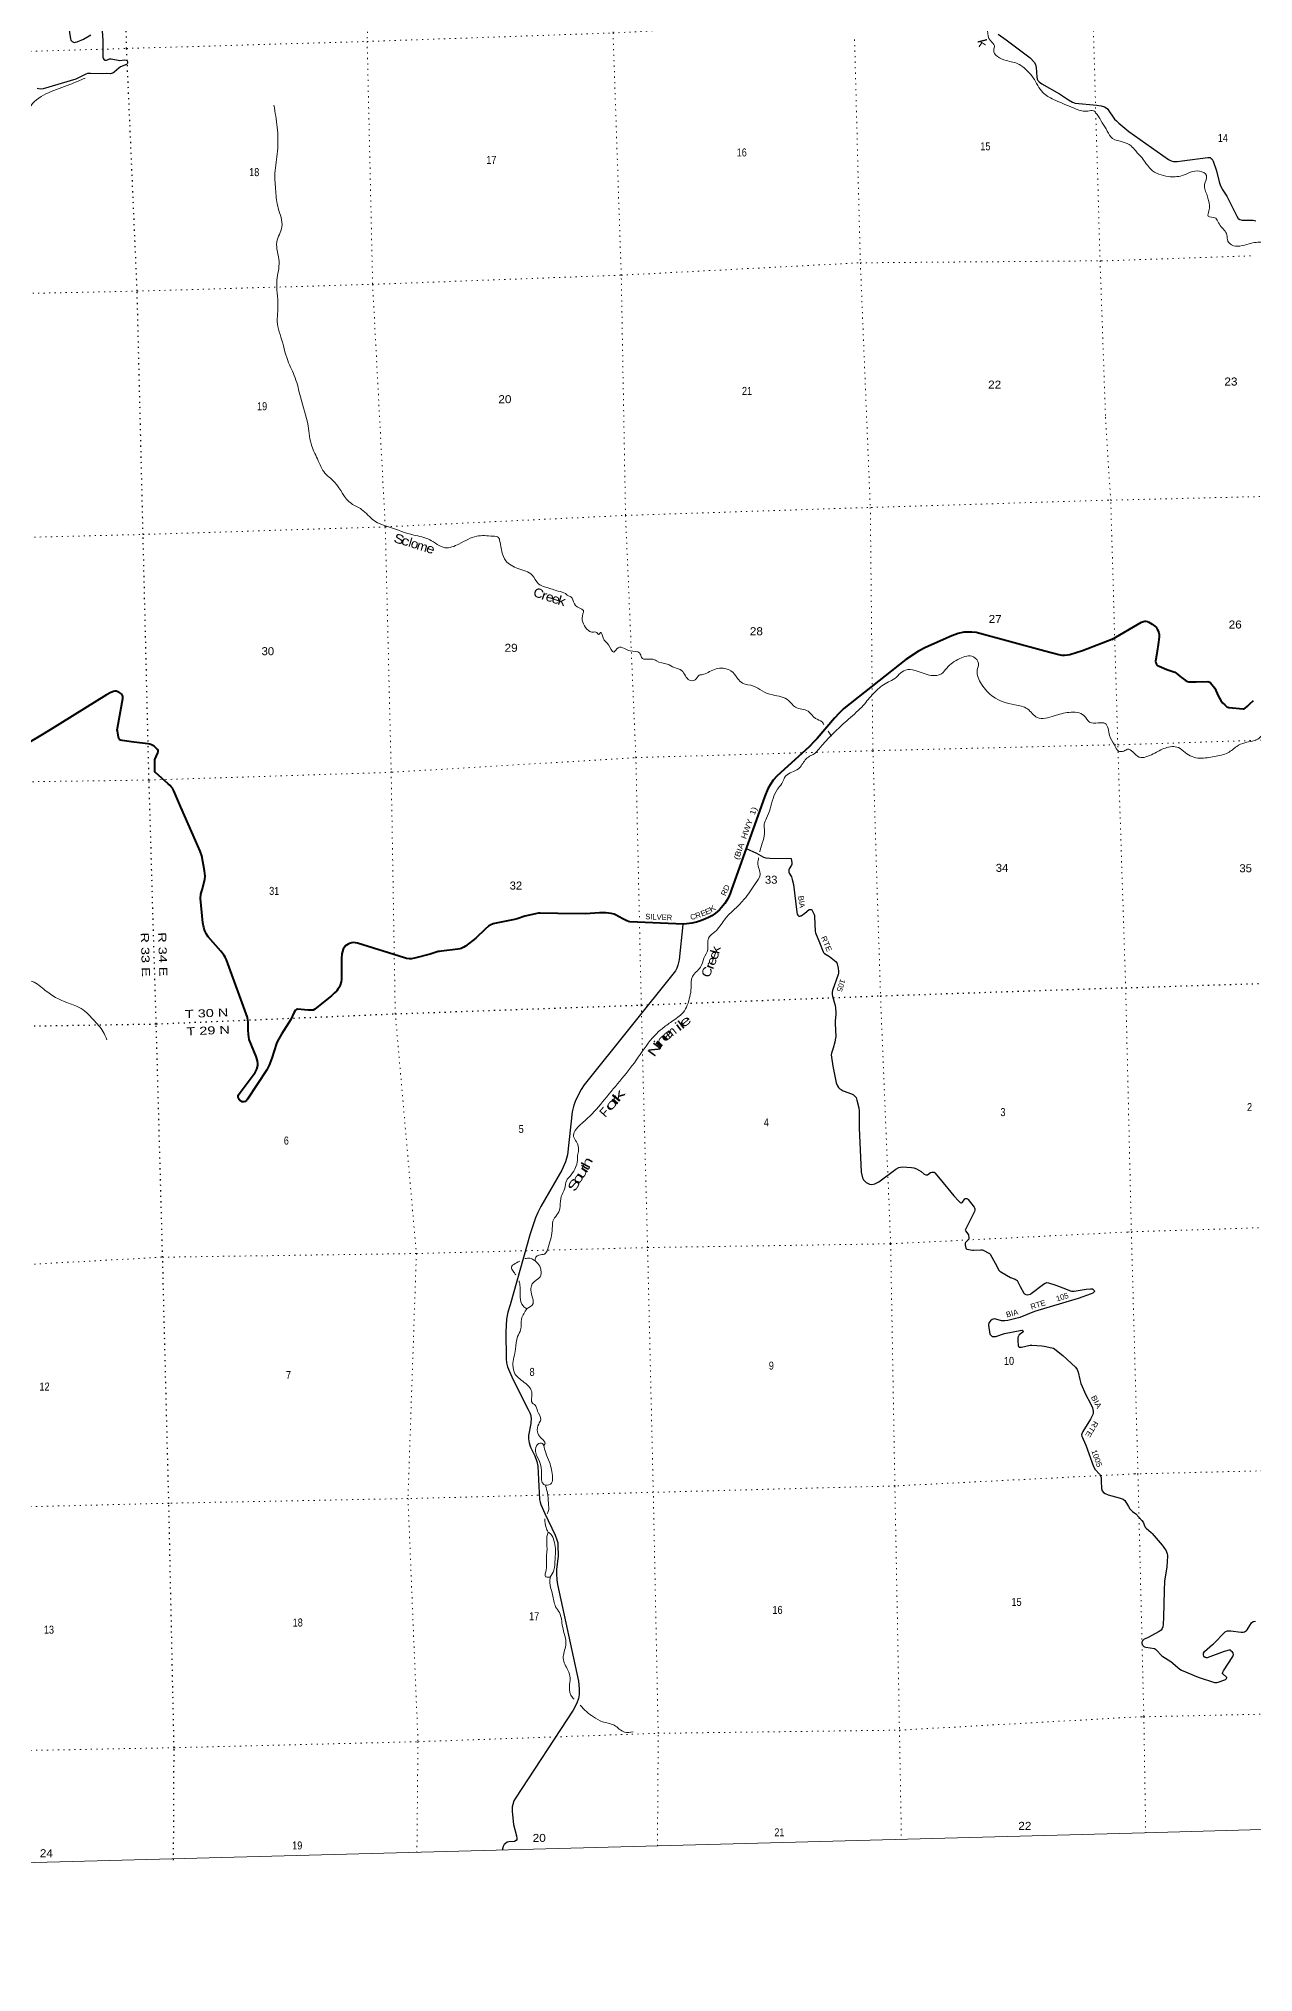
# Model space of a CAD drawing. Header units: feet. Extents: x 489137 to 739700, y 189004 to 379547.
# Drawn here: x 592272 to 618830, y 189004 to 231291 of the extents above; entities that cross this region are included whole.
import ezdxf
from ezdxf.enums import TextEntityAlignment as Align

# ---------------------------------------------------------------- set-up
doc = ezdxf.new("R2010")
doc.units = ezdxf.units.FT
doc.header["$LTSCALE"] = 80
doc.linetypes.add('DOTTED', pattern=[1.5, 0.3, -1.2])
for name, color, linetype, lineweight in [('26', 7, 'Continuous', 40), ('29', 7, 'Continuous', 25), ('39', 7, 'Continuous', 13), ('4', 7, 'Continuous', 13), ('6', 7, 'DOTTED', 25), ('7', 7, 'DOTTED', 13)]:
    doc.layers.add(name, color=color, linetype=linetype, lineweight=lineweight)
for name, color, linetype in [('27', 7, 'Continuous'), ('30', 7, 'Continuous'), ('41', 7, 'Continuous')]:
    doc.layers.add(name, color=color, linetype=linetype)

msp = doc.modelspace()

# ---------------------------------------------------------------- linework, layer by layer
at = {"layer": '26'}
for points in [[(615732.7, 218153.77), (615094.62, 217900.17), (614957.27, 217856.88), (614818.63, 217818.8), (614766.99, 217810.06), (614701.48, 217800.69), (614648.45, 217800.69), (614579, 217816.99), (614271.03, 217894.18), (612768.98, 218303.24), (612673.98, 218313.05), (612502.79, 218312.91), (612375.93, 218284.51), (612238.88, 218231.84), (611664.69, 217978.61), (611505.65, 217899.3), (611234.08, 217717.2), (609880.1, 216643.42), (609777.43, 216542.78), (609673.61, 216434.67), (609293.56, 215987.72), (609228.41, 215918.5), (609116.64, 215805.92), (608416.9, 215167.62), (608333.13, 215075.73), (608264.37, 214976.33), (608217.71, 214885.32), (608149.57, 214723.43), (607415.76, 212665.39)], [(615732.7, 218153.77), (616387.88, 218530.38), (616426.27, 218547.53), (616454.08, 218552.79), (616481.9, 218550.54), (616518.58, 218543.18), (616547.29, 218528.72), (616618.7, 218485.86), (616677.8, 218445.59), (616704.39, 218418.17), (616730.69, 218378.3), (616749.49, 218341.45), (616763.55, 218296.03), (616769.03, 218261.72), (616769.78, 218212.83), (616757.81, 218090.08), (616719.9, 217846.24)], [(616719.9, 217846.24), (616693.92, 217679.12), (616697.63, 217642.72), (616714.16, 217611.13), (616738.22, 217585.55), (616768.84, 217565.66), (616941.65, 217492.56), (617093.8, 217443.26), (617113.31, 217434.38), (617135.86, 217420.84), (617220.66, 217351.05), (617256.12, 217321.56), (617340.31, 217264.4), (617392.93, 217232.81), (617416.98, 217223.78), (617430.91, 217222.23), (617579.9, 217227.35), (617835.73, 217230.64), (617855.21, 217227.54), (617870.24, 217221.53), (617891.29, 217201.97), (617987.9, 217084.47), (618061.92, 216918.53), (618117.55, 216819.14), (618158.14, 216767.99), (618205.04, 216723.74), (618249.84, 216682.25), (618275.4, 216668.71), (618296.99, 216663.1), (618607.82, 216637.26), (618631.69, 216637.12), (618652.74, 216649.15), (618699.32, 216693.65), (618752.62, 216742.06)], [(594354.44, 215907.42), (594094.84, 215941.52), (594064.36, 215949.7), (594042.52, 215965.3), (594025.36, 215984.03), (594014.61, 216012.17), (593992.61, 216151.03), (593991.05, 216174.44), (593993.65, 216215.37), (594111.1, 216863.65), (594111.93, 216906.4), (594107.25, 216926.69), (594097.89, 216940.74), (594086.97, 216954.79), (594065.14, 216973.51), (594021.23, 217000.63), (593968.43, 217018.77), (593938.8, 217021.9), (593910.14, 217014.05), (593849.89, 216992.24), (593752.81, 216939.62), (592524.02, 216175.23)], [(592524.02, 216175.23), (592321.94, 216049.52), (592012.03, 215870.52), (591980.57, 215859.18), (591950.93, 215856.06), (591919.74, 215860.74), (591902.58, 215870.1), (591888.86, 215883.65), (591876.07, 215902.88), (591866.71, 215921.61), (591856.6, 215969.59), (591843.93, 216162.9), (591832.4, 216185.36), (591819.92, 216202.53), (591794.13, 216224.21), (591670.96, 216313.34), (591654.65, 216329.72), (591642.89, 216346.11), (591635.09, 216367.96), (591633.53, 216389.81), (591642.57, 216414.14), (591746.03, 216551.8)], [(618752.62, 216742.06), (618835.75, 216817.56)], [(595383.58, 214481.83), (595226.79, 214841.68), (595194.78, 214899.39), (595171.38, 214929.04), (595146.42, 214958.69), (595106.25, 214998.08), (594827.46, 215240.38), (594818.88, 215250.52), (594811.82, 215267.21), (594808.74, 215293.44), (594808.74, 215483.83), (594810.07, 215509.2), (594813.42, 215525.19), (594818.1, 215540.8), (594876.2, 215676.58), (594881.94, 215704.58), (594883.61, 215717.93), (594882.83, 215724.18), (594874.25, 215742.91), (594859.04, 215762.41), (594837.2, 215785.82), (594798.73, 215815.49), (594771.69, 215832.65), (594737.38, 215849.81), (594702.68, 215860.74), (594664.59, 215866.68), (594354.44, 215907.42)], [(598502.64, 210221.8), (598307.48, 210064.13), (598276.8, 210047.19), (598239.37, 210042.51), (598160.88, 210046.43), (597932.85, 210065.07), (597911.83, 210058.12), (597889.2, 210042.51), (597869.71, 210020.66), (597850.09, 209988.43), (597785.07, 209843.64), (597581.28, 209522.01), (597493.03, 209365.17), (597473.37, 209317.68), (597370.36, 208992.46), (597315.23, 208843.9), (597261.59, 208739.7), (596840.29, 208097.89), (596816.39, 208069.3), (596788.04, 208047.96), (596756.07, 208041.71), (596724.09, 208043.27), (596699.93, 208054.36), (596669.5, 208072.93), (596653.12, 208091.65), (596639.87, 208115.07), (596635.32, 208145.56), (596636.75, 208172.81), (596643.77, 208191.54), (596679.26, 208245.46), (597009.18, 208683.12), (597039.94, 208753.38), (597061.77, 208837.66), (597064.89, 208875.12), (597055.53, 208934.42), (597024.96, 209034.45), (596877.13, 209405.99), (596863.68, 209465.06), (596857.44, 209515.01), (596854.32, 209611.77), (596854.32, 209780.32), (596839.55, 209883.09), (596378.4, 211146.53), (596352.09, 211203.67), (596327.13, 211244.25), (596257.08, 211335.18), (595979.71, 211649.1), (595940.32, 211706.22), (595908.14, 211778.46), (595881.05, 211856.04), (595863.56, 211958.89), (595808.59, 212490.02), (595817.11, 212580.2), (595846.43, 212676.5), (595901.47, 212901.72), (595909.13, 212976.61), (595900.98, 213091.3), (595837.39, 213419.85), (595806.14, 213520.61), (595699.82, 213756.01), (595383.58, 214481.83)], [(607415.76, 212665.39), (607390.73, 212595.2), (607344.26, 212491.23), (607273.04, 212378.53), (607195.31, 212282.09), (607160.21, 212241.51), (607072.74, 212163.88), (606990.98, 212110.42), (606916.9, 212069.84), (606855.29, 212041.74), (606764.31, 212007.1), (606654.86, 211973.08), (606550.18, 211949.43), (606439.62, 211932.5), (606371.42, 211928.94), (605200.08, 211979.01), (605171.56, 211985.56), (605131.01, 212001.17), (605043.5, 212041.75), (604881.45, 212132.27), (604853.38, 212144.75), (604792.94, 212160.68), (604669.33, 212175.97), (604532.85, 212172.49), (604231.31, 212148.99), (603622.85, 212158.34), (603235.95, 212167.05), (603200.07, 212165.04), (603165.75, 212160.36), (602934.91, 212111.98), (602901.2, 212100.39), (602730.59, 212041.75), (602679.36, 212028.42), (602235.38, 211938.75), (602208.41, 211930.2), (602157.39, 211910.65), (602110.6, 211882.56), (602035.84, 211819.09), (601829.11, 211620.42), (601606.03, 211445.57), (601570, 211422.49), (601523.37, 211398.75), (601507.77, 211392.51), (601478.13, 211383.14), (601440.18, 211376.96), (601082.74, 211337.88), (601034.45, 211330.76), (601009.43, 211326.96), (600965.76, 211316.03), (600830.43, 211271.32), (600490.22, 211180.32), (600426.1, 211170.89), (600371.51, 211170.89), (600315.36, 211174.01), (600268.52, 211187.01), (599242.27, 211509.55), (599197.17, 211519.88), (599159.6, 211525.16), (599115.93, 211520.48), (599069.14, 211503.31), (599036.77, 211489.75), (599000.51, 211467.42), (598969.31, 211442.44), (598955.28, 211422.16), (598932.69, 211378.29), (598913.16, 211330.07), (598900.69, 211273.89), (598893.22, 211175.64), (598892.11, 210718.29), (598885.31, 210663.14), (598865.59, 210594.99), (598832.08, 210530.74), (598814.12, 210502.91), (598791.51, 210471.7), (598735.36, 210413.96), (598673.03, 210359.46), (598502.64, 210221.8)]]:
    msp.add_lwpolyline(points, dxfattribs=at)
at = {"layer": '29'}
for points in [[(592923.8, 231563.25), (592966.19, 231286.51), (592977.5, 231258.83), (592988.4, 231244.07), (593005.71, 231228.04), (593031.24, 231216.73), (593058.28, 231210.08), (593075.58, 231210.71), (593111.48, 231218.41), (593254.65, 231281.24), (593412.4, 231377.14)], [(593659.22, 231462.89), (593673.16, 231247.47), (593676.24, 230888.21), (593679.46, 230861.75), (593686.5, 230848.27), (593704.45, 230830.31), (593718.92, 230823.48), (593753.17, 230820.05), (593775.62, 230824.54), (593820.82, 230848.23), (593838.44, 230851.48), (593855.74, 230850.84), (593895.58, 230843.5), (594013.42, 230818.49), (594042.3, 230815.56), (594155.76, 230825.18), (594184.7, 230820.09), (594198.72, 230811.71), (594204.48, 230804.65), (594212.17, 230776.42), (594212.17, 230753.33), (594206.41, 230738.58), (594190.11, 230727.46), (594058.32, 230673.79), (594021.7, 230647.24), (593924.98, 230555.76), (593890.7, 230536.38), (593865.37, 230526.89), (593845.49, 230524.96), (593756.91, 230528.04)], [(613251.04, 231386.51), (613423.93, 231264.01), (613952.26, 230873.73), (614036.98, 230779.67), (614067.75, 230723.22), (614085.15, 230657.58), (614093.39, 230456.37), (614103.65, 230405.05), (614119.64, 230376.45), (614147.24, 230343.47), (614209.13, 230299.69), (614590.01, 230082.51), (614786.22, 229953.99), (614875.49, 229899.56), (614934, 229881.86), (615411.21, 229836.61)], [(593756.91, 230528.04), (593661.42, 230522.09), (593401.87, 230530.1), (593340.33, 230527.53), (593300.81, 230516.05), (593087.07, 230407.55), (592369.28, 230191.7), (592308.23, 230187.54), (592236.43, 230200.37)], [(615411.21, 229836.61), (615506.24, 229823.61), (615578, 229799.76), (615611.91, 229779.34), (615638.94, 229754.75), (615796.22, 229533.45), (615835.54, 229494.1), (615890.39, 229443.77), (616109.23, 229263.42), (616975.79, 228645.77), (617036.21, 228616.89), (617086.37, 228601.5), (617162.55, 228601.5), (617272.32, 228616.93), (617834.33, 228695.53), (617882.58, 228690.03), (617907.15, 228672.81), (617926.81, 228653.14), (617950.65, 228609.69), (618027.23, 228403.05), (618084.09, 228158.89), (618103.75, 228097.41), (618151.87, 227996.62), (618252.62, 227843.5), (618349.12, 227643.77), (618467.23, 227406.62), (618501.86, 227359.73), (618534.66, 227332.8), (618587.87, 227320.39), (618742.94, 227321.55), (618823.78, 227320.39), (618882.73, 227307.36)], [(607741.09, 213577.82), (607967.18, 213480.04), (608121.59, 213392.05), (608169.39, 213375.62), (608261.49, 213370.04), (608727.35, 213364.63), (608741.21, 213267.85), (608741.86, 213241.56), (608734.75, 213217.57), (608682.23, 213134.42), (608673.91, 213111.98), (608671.34, 213077.44), (608673.91, 213055.53), (608682.23, 213039.49), (608729.96, 212962.95), (608748.9, 212906.06), (608772.53, 212791.21), (608848.94, 212190.92), (608856.62, 212146.55), (608867.52, 212124.09), (608875.85, 212115.76), (608895.72, 212103.56), (608913.67, 212101), (608927.79, 212104.86), (608940.59, 212110.22), (609021.26, 212164.31), (609121.1, 212245.5), (609137.4, 212249.19), (609159.84, 212247.26), (609173.3, 212240.21), (609184.3, 212226.12), (609227.15, 212135), (609234.21, 212112.56), (609237.62, 212091.2), (609249.6, 211767.44), (609256.72, 211734.68), (609345.52, 211524.88)], [(606358.76, 211920.12), (606272.57, 211148.9), (606246.82, 211029.71), (606225.03, 210966.85), (606192.87, 210903.04), (604196.71, 208413.75), (604130.99, 208307.13), (604020.08, 208088.14), (603976.19, 207967.28), (603935.01, 207823.87), (603832.59, 206884.46), (603789.72, 206727.06), (603709.53, 206549.83), (603518.15, 206216.2), (603253, 205750.04), (603186.41, 205622.02), (603135.14, 205500.46), (603016.73, 205155.95), (602578.68, 203602.64), (602532.52, 203438.42), (602502.43, 203291.53), (602484.51, 203010.08), (602491.49, 202422.31), (602499.19, 202332.5), (602520.54, 202246.45), (602637.24, 201977.08), (602972.04, 201311.62), (603013.32, 201243.26), (603027.42, 201203.49), (603039.36, 201124.84), (603035.74, 201003.53), (602982.55, 200742.91), (602981.43, 200669.97), (602995.37, 200583.82), (603024.23, 200492.18), (603117.92, 200300.52), (603166.85, 200175.51), (603182.76, 200071.23), (603221.02, 199344.47), (603235.78, 199284.14), (603251.79, 199231.57), (603339.59, 199036.39), (603564.45, 198565.91), (603604.37, 198463.07), (603622.32, 198396.36), (603625.19, 198338.45), (603629.51, 198110.49), (603596.68, 197813.89), (603595.53, 197717.26), (603600.53, 197586.81), (603614, 197487.91), (604077.48, 195369.84), (604090.6, 195207.47), (604092.87, 195077.33), (604074.2, 194994.73), (604041.58, 194892.58), (603958.57, 194739.19), (602694.63, 192812.96), (602658.18, 192751.31), (602637.66, 192674.34), (602624.84, 192620.45), (602622.52, 192525.05), (602655.14, 192239.79), (602718.85, 191986.22), (602727.41, 191932.78), (602724.85, 191912.26), (602714.59, 191889.16), (602672.82, 191867.05), (602548.27, 191855.42), (602512.02, 191848.11), (602476.12, 191822.45), (602453.04, 191796.79), (602430.91, 191757.3), (602407.7, 191675.49)], [(609345.52, 211524.88), (609422.05, 211324.18), (609433.59, 211307.5), (609456.67, 211286.97), (609563.93, 211217.4), (609708.61, 211100.31), (609723.99, 211082.35), (609732.99, 211059.4), (609753.48, 210966.88), (609761.18, 210889.9), (609758.61, 210852.7), (609749.75, 210821.9), (609631.34, 210477.39), (609622.72, 210440.88), (609620.16, 210415.22), (609620.16, 210386.99), (609625.93, 210349.95), (609688.11, 210147.08), (609695.53, 210100.67), (609704.14, 209983.5), (609701.07, 209949.49), (609687.48, 209814.15), (609686.01, 209754.98), (609700.3, 209472.88), (609689.09, 209395.72), (609676.98, 209346.08)], [(609676.98, 209346.08), (609645.27, 209216.08), (609609.91, 209107.89), (609601.58, 209066.19), (609604.13, 209018.39), (609635.52, 208821.92), (609709.91, 208456.14), (609737.93, 208392.4), (609761.84, 208356.73), (609791.97, 208327.85), (609816.33, 208308.61), (609862.81, 208284.92), (610045.83, 208217.51), (610085.87, 208193.94), (610125.32, 208158.49), (610145.83, 208132.84), (610162.6, 208080.27), (610206.1, 207908.32), (610213.8, 207838.25), (610208.97, 207474.59), (610256.62, 206503.52), (610281.1, 206380.97), (610304.18, 206334.78), (610332.36, 206307.02), (610368.29, 206273.2), (610437.52, 206242.41), (610491.37, 206234.71), (610554.31, 206246.28), (610640.1, 206291.16), (611010.07, 206571.55), (611076.02, 206606.77), (611149.54, 206616.16), (611358.08, 206606.77), (611406.32, 206595.34), (611468.34, 206573.41), (611570.42, 206517.88), (611635.02, 206457.95), (611667.89, 206443.49), (611685.02, 206443.83), (611706.82, 206445.12), (611774.94, 206492.7), (611800.41, 206505.41), (611819.65, 206504.13), (611849.13, 206500.28), (611863.86, 206486.59), (611983.67, 206352.63), (612282.92, 205985.35)], [(612282.92, 205985.35), (612388.26, 205867.15), (612420.96, 205838.27), (612434.42, 205832.51), (612450.23, 205832.38), (612461.34, 205840.2), (612467.75, 205846.62), (612521.59, 205920.38), (612533.14, 205927.44), (612545.32, 205929.37), (612568.4, 205926.8), (612583.14, 205917.18), (612596.72, 205905.57), (612729.31, 205738.85), (612735.72, 205726.02), (612740.84, 205697.79), (612739.56, 205674.7), (612732.51, 205644.55), (612718.41, 205610.17), (612601.75, 205382.85), (612533.78, 205251.97), (612531.22, 205235.29), (612535.06, 205222.38), (612589.89, 205156.18), (612599.81, 205129.45), (612612.63, 205062.73), (612612.96, 205043.17), (612611.04, 205036.11), (612604.68, 205027.62), (612540.84, 204971.64), (612536.03, 204963.62), (612530.94, 204949.61), (612527.7, 204934.76), (612528.01, 204916.47), (612542.12, 204843.35), (612548.21, 204832.12), (612551.09, 204827.95), (612557.83, 204823.14), (612566, 204817.92), (612689.89, 204795.55), (612712.01, 204794.17), (612875.47, 204807.43), (612888.29, 204806.79), (612899.1, 204804.56), (612921.63, 204797.16), (613044.71, 204734.94), (613061.34, 204722.97), (613072.92, 204708.64), (613183.95, 204512.42), (613268.13, 204360.63), (613287.05, 204339.35), (613310.44, 204320.86), (613519.92, 204200.36), (613621.36, 204162.41), (613644.44, 204149.58), (613653.03, 204143.72), (613663.67, 204134.19), (613675.21, 204117.51), (613728.78, 204001.73), (613809.19, 203858.99), (613823.24, 203844.43), (613854.07, 203826.91), (613889.97, 203823.07), (613924.59, 203826.91), (613954.49, 203838.19), (613973.31, 203850.01), (614238.86, 204054.84), (614275.89, 204078.38), (614298.97, 204086.08), (614318.32, 204086.66), (614352.82, 204083.51), (614509.72, 204034.65), (614726.51, 203951.86)], [(614726.51, 203951.86), (614809.9, 203914.8), (614855.22, 203902.71), (614881.69, 203901.97), (614912.47, 203903.25), (615176.34, 203941.31), (615268.9, 203952), (615294.54, 203953.29), (615311.21, 203950.72), (615327.58, 203940), (615349.67, 203917.36), (615356.08, 203901.97), (615353.57, 203890.68), (615336.85, 203869.89), (615320.18, 203858.35), (615280.88, 203838.97), (615000.21, 203741.61), (614047.23, 203452.65), (613725.26, 203327.2), (613465.62, 203261.07), (613393.14, 203250.21), (613324.89, 203250.73), (613203.39, 203291.26), (613160.03, 203293.83), (613116.2, 203283.57), (613084.88, 203254.13), (613049.53, 203206.59), (613040.13, 203155.21), (613071.44, 202960.76), (613088, 202934.6), (613118.77, 202911.5), (613154.67, 202906.37), (613202.23, 202912.1), (613391.58, 202971.04), (613767.65, 203050.46), (613782.27, 203046.86), (613790.6, 203034.67), (613796.37, 203018.63), (613796.37, 203009.65), (613791.63, 203001.05), (613708.55, 202942.29), (613691.87, 202917.85), (613686.11, 202907.02), (613680.34, 202870.45), (613683.63, 202812.49), (613688.03, 202713.92), (613695.08, 202692.76), (613702.52, 202682.09), (613711.75, 202674.8), (613723.93, 202672.87), (613759.16, 202676.55), (613950.22, 202718.42), (613987.34, 202721.08), (614202.8, 202705.59), (614258.42, 202694.84), (614423.97, 202663.89), (614457.3, 202653.62), (614490.51, 202632.54), (614664.95, 202492.95), (614940.67, 202237.94), (614978.64, 202183.93), (615002.21, 202127.6), (615032.98, 201965.95), (615060.15, 201884.71), (615170.22, 201631.19)], [(615170.22, 201631.19), (615263.33, 201455.66), (615309.92, 201350.12), (615325.31, 201273.14), (615327.87, 201234.65), (615322.74, 201201.3), (615272.15, 201104.73), (615104.86, 200828.71), (615079.14, 200780.48), (615074.01, 200757.39), (615080.31, 200728.67), (615168.19, 200530.7), (615334.29, 200063.3), (615369.1, 199998.57), (615465.06, 199899.08), (615493.67, 199844.63), (615500.96, 199811.84), (615501.39, 199744.02), (615511.17, 199586.97), (615526.61, 199532.15), (615552.25, 199496.22), (615593.28, 199473.13), (615659.37, 199448.23), (615899.66, 199382.25), (615985.61, 199352.53), (616021.51, 199324.31), (616077.92, 199229.37), (616098.44, 199193.44), (616130.19, 199142.2), (616188.19, 199083.11), (616258.99, 199027.94)], [(616258.99, 199027.94), (616394.61, 198883.83), (616417.95, 198850.64), (616456.05, 198751.05), (616464.65, 198736.3), (616484.31, 198716.62), (616597.35, 198621.95), (616619.54, 198598.04), (616839.41, 198344.1), (616858.54, 198313.59), (616920.51, 198218.69)], [(616920.51, 198218.69), (616946.31, 198158.45), (616953.68, 198128.94), (616954.91, 198103.12), (616938.24, 197868.9), (616885.58, 197559.83), (616879.33, 197355.69), (616864.91, 196764.26)], [(616864.91, 196764.26), (616861.35, 196618.17), (616849.24, 196557.67), (616836.95, 196520.78), (616812.38, 196488.82), (616770.78, 196454.82), (616517.56, 196322.85), (616446.22, 196287.18), (616425.33, 196274.9), (616404.45, 196253.99), (616397.07, 196235.54), (616394.61, 196226.95), (616394.61, 196192.52), (616416.73, 196149.48), (616432.71, 196132.27), (616452.36, 196121.21), (616479.23, 196113.3), (616666.17, 196083.09), (616689.51, 196074.49), (616705.27, 196060.42), (616832.04, 195928.18), (616850.18, 195913.23), (617024, 195801.6), (617221.55, 195635.57), (617261.37, 195611.95), (617626.35, 195462.09), (617984.05, 195344.21), (618004.25, 195341.73), (618031.28, 195342.95), (618063.23, 195350.33), (618207.91, 195400.23), (618221.12, 195407.51), (618228.49, 195412.43), (618242.62, 195426.56), (618249.38, 195441.94), (618250, 195447.47), (618247.53, 195453.61), (618244.01, 195458.3), (618166.9, 195521.6), (618157.84, 195533.53), (618156.61, 195540.91), (618156.61, 195549.5), (618161.52, 195567.95), (618174.18, 195594.58), (618381.89, 195912.32), (618396.21, 195958.33), (618388.84, 195980.46), (618371.64, 196002.59), (618338.72, 196037.64), (618327.41, 196046.86), (618300.37, 196049.31), (618194.13, 196019.32), (617823.98, 195884.36), (617801.51, 195884.56), (617779.39, 195891.94), (617750.21, 195913.49), (617737.61, 195955.87), (617740.07, 195980.46), (617762.36, 196016.95), (617939.39, 196170.95)], [(617939.39, 196170.95), (617957.62, 196186.81), (618213.84, 196450.11), (618241.39, 196467.34), (618263.51, 196472.26), (618340.22, 196469.66), (618565.78, 196442.75), (618607.56, 196442.75), (618635.53, 196452.05), (618678.82, 196479.64), (618693.57, 196494.39), (618753.46, 196586.29), (618791.88, 196649.31), (618828.69, 196676.31), (618875.43, 196683.73)]]:
    msp.add_lwpolyline(points, dxfattribs=at)
at = {"layer": '39'}
msp.add_line((609604.85, 216035.37), (609532.6, 216146.73), dxfattribs=at)
for points in [[(610371.09, 237844.84), (610336.4, 237195.46), (610186.73, 236683.55), (610245.12, 236491.44), (610218.18, 236187.51), (610205.29, 236082.04), (610355.89, 235844.37), (610700.38, 235600.77), (610841.22, 235221.36), (610935.4, 235046.56), (610887.6, 234895.52), (611241.96, 234593.63), (611439.24, 234543.34), (611587.22, 234390.46), (611671.27, 234086.02), (611722.47, 233865.4), (611784.89, 233673.42), (611768.78, 233345.59), (611713.62, 233236.75), (611834.7, 232909.24), (612032.62, 232707.44), (612301.58, 232623.06), (612658.75, 232426.33), (612856.84, 232349.8), (612911.69, 231945.43), (612961.81, 231890.45), (613030.16, 231702.7), (613080.51, 231247.68), (613168.85, 231131.28), (613155.4, 231043.98), (613424.81, 230814.14), (613695.6, 230735.88), (613883.71, 230590.34), (614017.64, 230434.99), (614227.36, 230112.33), (614462.03, 229962.2), (614836.28, 229800.36), (615079.09, 229713.13), (615212.51, 229705.26), (615333.28, 229715.17), (615414.3, 229630.09)], [(593286.65, 230429.33), (592953.88, 230289.15), (592485.43, 230106.8), (592104.53, 229829.99), (591944.17, 229533.93), (591649.8, 229199.26), (591411.24, 228832.36), (591235.55, 228714.37), (590802.36, 228324.29), (590508.75, 227939.03), (590431.74, 227650.08), (590181.45, 227592.29), (589798.8, 227098.67), (589635.15, 226915.67), (589384.87, 226708.59), (588946.86, 226400.37), (588451.1, 226058.45), (588239.32, 225913.98), (587926.45, 225442.03), (587493.26, 224844.87), (587308.16, 224635.8)], [(604133.48, 218819.62), (603984.79, 218930.05), (603907.3, 219087.2), (603839.91, 219113.34), (603790.22, 219154.19), (603633.13, 219209.8), (603504.76, 219250.16), (603353.97, 219297.89), (603198.34, 219371.73), (603063.47, 219557.36), (602752.27, 219703.03), (602482.65, 219874.26), (602356.56, 220298.59), (602323.77, 220380.39), (602205.79, 220410.98), (601848.61, 220411.72), (601460.44, 220239.74), (601156.27, 220157.32), (600821.9, 220334.57), (600473.76, 220434.61), (599941.71, 220609.61), (599604.43, 220750.4), (599332.5, 220996.32), (599108.67, 221122.54), (598743.15, 221589.76), (598505.93, 221822.64), (598385.57, 222061.26), (598242.57, 222379.99), (598162.28, 222823.95), (597995.51, 223455.09), (597879.69, 223873.69), (597716.67, 224252.39), (597569.76, 224762.93), (597499.92, 224999.12), (597504.36, 225443.77), (597480.94, 226006.74), (597528.84, 226416.4), (597479.29, 226845.18), (597590.21, 227174.02), (597508.97, 227583.61), (597455.18, 227953.66), (597437.11, 228343.04), (597494.68, 228831.81), (597486.68, 229352.84), (597415.29, 229835.48)], [(615414.3, 229630.09), (615636.58, 229267.63), (615748.93, 229110.43), (615980.82, 229030.48), (616156.28, 228945.3), (616257.52, 228836.34), (616398.08, 228681.75), (616589.03, 228435.31), (616970.01, 228275.69), (617270.48, 228296.15), (617652.15, 228393.06), (617803.51, 228301.32), (617763.29, 228100.51), (617820.85, 227859.34), (617849.33, 227752.89), (617858.15, 227524.83), (617842.35, 227411.39), (618006.87, 227366.37), (618038.12, 227320.58), (618107.23, 227202.86), (618252.89, 226997.88), (618273.84, 226865.02), (618354.34, 226781.88), (618735.56, 226804.04), (619043.81, 226838.81), (619414.87, 226670.9), (619708.97, 226513.48), (619977.27, 226527.21), (620076.44, 226420.23), (620092.47, 226329.67), (620217.76, 226229.3), (620283.02, 226295.31), (620348.05, 226179.52), (620381.29, 226038.84), (620353.88, 225997.86), (620233.1, 225979.16), (620128.57, 225859.81), (620070.44, 225646.5), (620021.59, 225471.77), (620048.01, 225367.29), (620027.92, 225265.88), (620026.17, 225156.77), (620177.33, 224978.17), (620237.02, 224827.94), (620339.6, 224751.32), (620492.83, 224570.75), (620815.13, 224512.9), (621042.1, 224475.26), (621156.86, 224491.81), (621222.14, 224363.92), (621143.81, 224247.14), (621126.76, 224097.31), (621221.43, 224012.45), (621258.86, 223960.72), (621386.59, 223840.2), (621658.48, 223779.27), (621749.4, 223777.15), (621797.94, 223677.18), (621857.83, 223613.8), (621900.4, 223509.67), (621915.35, 223374.65), (621946.9, 223314.72), (622031.96, 223399.33), (622090.75, 223388.45), (622126.34, 223328.6), (622144.47, 223234.05), (622249.65, 223226.17), (622296.25, 223219.07), (622348.78, 223121.2), (622379.91, 223081.46), (622494.63, 223100.03), (622559.97, 223162), (622585.03, 223219.09), (622676.41, 223194.75), (622748.92, 223107.41), (622827.11, 223038.36), (623124.26, 223024.42), (623392.59, 223133.08), (623539.48, 223158.39), (623733.51, 223247.31), (623839.99, 223273.79), (623898.93, 223340.14)], [(609442.2, 216286.05), (609401.58, 216348.66), (609255.97, 216424.84), (609093.75, 216581.32), (608818.56, 216671.55), (608666.67, 216820.27), (608322.01, 216938.61), (608087.26, 217026.09), (607902.34, 217133.35), (607660.34, 217194.34), (607453.42, 217426.16), (607236.57, 217522.3), (606940.15, 217450.23), (606814.9, 217389.66), (606716.68, 217368.35), (606624.92, 217268.44), (606504.04, 217262.57), (606330.12, 217471.21), (606172.72, 217536.91), (606017.03, 217612.77), (605778.8, 217681.96), (605733.58, 217708.81), (605453.65, 217756.46), (605414.32, 217854.22), (605203.05, 217900.02), (605078.28, 217954.64), (604942.53, 217972.54), (604844.6, 217876.48), (604732.72, 218036.57), (604613.02, 218188.34), (604557, 218303.74), (604517.86, 218264.11), (604455.77, 218314.66), (604405.5, 218309.02), (604258.05, 218379.08), (604171.11, 218711.71), (604182.89, 218782.72), (604133.48, 218819.62)], [(615795.53, 215847.68), (615688.27, 216049.84), (615589.27, 216315.41), (615439.54, 216328.82), (615251.38, 216345.05), (615125.88, 216488.55), (614802.93, 216557.07), (614476.34, 216482.01), (614106.24, 216443.95), (613890.55, 216633.07), (613615.36, 216723.31), (613137.67, 216902.06), (612889.19, 217172.97), (612792.98, 217479.04), (612818.61, 217629.37), (612709.31, 217771.37), (612413.78, 217735.69), (612125.7, 217524.47), (612014.41, 217403.73), (611787.55, 217366.2), (611433.12, 217474.12), (611227, 217483.72), (610957, 217275.09), (610813.85, 217205.88), (610673.53, 217110.49), (610497.14, 216941.21), (610267.24, 216675.26), (609939.5, 216375.9), (609333.08, 215756.5), (609227.34, 215652.11), (609128.11, 215598.43), (609031.76, 215516.57), (608884.28, 215325.99), (608608.69, 215167.69), (608518.99, 215001.18), (608424.01, 214874.9), (608265.61, 214449.6), (608187.24, 214243.03), (608136.8, 214112.11), (608143.42, 213962.81), (608047.33, 213545.55), (608039.03, 213505.24)], [(623823.87, 217005.9), (623773.62, 216994.74), (623699.99, 216942.7), (623587.12, 216932.24), (623487.38, 216873.59), (623384.61, 216766.39), (623303.32, 216790.94), (623128.97, 216726.67), (622942.22, 216676.29), (622856.36, 216533.09), (622727.82, 216403.13), (622539.59, 216423.41), (622390.04, 216428.34), (622210.99, 216299.34), (622048.42, 216251.48), (621965.08, 216181.05), (621882.4, 216175.27), (621674.67, 216065.87), (621492.33, 215997.39), (621356.26, 215937.97), (621258.9, 215958.14), (621142.75, 215911.26), (620998.55, 215950.64), (620912.55, 215910.45), (620607.75, 215904.04), (620542.82, 215918.83), (620449.44, 216038.05), (620383.8, 215990.21), (620313.19, 215986.71), (620198.92, 216139.83), (620128.85, 216207.03), (619992.7, 216343.53), (619947.79, 216366.82), (619836.68, 216368.52), (619739.32, 216388.69), (619658.87, 216469.81), (619730.21, 216630.88), (619586.68, 216637.96), (619463.03, 216370.76), (619252.45, 216204.74), (619076.68, 216112.16), (618958.02, 215992.51), (618645.02, 215895.03), (618467.02, 215812.51), (618276.03, 215675.18), (617978.8, 215596.21), (617658.57, 215555.13), (617336.93, 215677.63), (617191.24, 215787.67), (616906.71, 215777.64), (616642.8, 215650.9), (616333.25, 215581.76), (616193.53, 215695.97), (616081.28, 215752.18), (615997.35, 215710.02), (615878.09, 215715.59), (615795.53, 215847.68)], [(608014.13, 213374.48), (607995.45, 213265.07), (608043.92, 213001.93), (607938.84, 212810.68), (607699.15, 212469.67), (607261.11, 212017.27), (607059.19, 211760.3), (606916.26, 211618.36), (606901.69, 211371.39), (606816.76, 211180.78), (606744.06, 210986.52), (606564.83, 210778.76), (606538.16, 210531.42), (606507.79, 210338.5), (606362.97, 209996.47), (606112.87, 209796.56), (605903.8, 209640.38), (605740.91, 209491.74), (605382.3, 209015.61), (604646, 208093.04), (604275.32, 207681.18), (604034.16, 207453.27), (603966.88, 207279.39), (604030.97, 207164.24), (604076.89, 206983.86), (604056.31, 206866.01), (604046.68, 206720.23), (603994.91, 206567.05), (603882.72, 206409.92), (603816.74, 206324.98), (603770.18, 206133.57), (603698.43, 205973.69), (603672.97, 205752.64), (603623.27, 205597.5), (603534.22, 205475.46), (603502.2, 205270.37), (603474.04, 205071.47), (603417.46, 204877.72), (603331.79, 204711.33), (603209.39, 204689.25), (603144.23, 204642.72), (603124.55, 204561.28)], [(586143.98, 212106), (586310.1, 212079.37), (586825.62, 212178.63), (587233.02, 212381.53), (587418.69, 212446.04), (587664.72, 212385.18), (587821.25, 212347.73), (588091.85, 212275.53), (588560.2, 212072.24), (588755.22, 212029.96), (588862.74, 212011.16), (589006.78, 211920.78), (589221.12, 211840.73), (589647.62, 211751.27), (589991.13, 211735.94), (590360, 211683.03), (590637.56, 211516.09), (590867.4, 211260.75), (591012.45, 211006.75), (591138.05, 210794.56), (591411.78, 210686.09), (591824.28, 210723.47), (592132.5, 210674.7), (592417.04, 210477.67), (592889.4, 210209.85), (593160.99, 210105.35), (593465.73, 209842.29), (593681.83, 209574.39), (593763.98, 209397.18)], [(602793.96, 204558.9), (602608.94, 204399.38), (602661.96, 204316.21), (602702.8, 204260.8)], [(603124.55, 204561.28), (603007.72, 204620.19), (602905.23, 204613.46)], [(602946.97, 203515.07), (603080.69, 203628.44), (603057.13, 203803.47), (603036.2, 203958.38), (603065.22, 204064.37), (603234.1, 204215.22), (603253.87, 204359.31), (603231.03, 204445.46), (603125.12, 204563.66)], [(602774.65, 204128.65), (602793.45, 204043.59), (602801.99, 203767.05), (602862.33, 203577.03), (602946.97, 203515.07)], [(602950.18, 203517.79), (602830.79, 203291.14), (602809.79, 203056.09), (602743.72, 202908.52), (602699.72, 202634.35), (602640, 202280.88), (602686.11, 202094.45), (602920.75, 201879.67), (603056.55, 201663.76), (603069.26, 201447.97), (603124.93, 201409.34), (603179.38, 201279.74), (603249.8, 201090.04), (603204.34, 200993.63), (603179.28, 200825.13), (603241.53, 200703.86), (603337.69, 200595.8), (603342.65, 200565.65), (603313.6, 200526.33)], [(603313.6, 200526.33), (603288.16, 200565.93), (603181.7, 200550.42), (603135.97, 200397.43), (603221.63, 200171.84), (603268.33, 199900.56), (603313.61, 199675.71), (603354.55, 199656.81), (603486.29, 199703.44), (603508.82, 199823.36), (603437.82, 200162.56), (603358.83, 200368.16), (603314.33, 200527.32)], [(603352.91, 199644.64), (603396.31, 199480.34), (603416.9, 199270.86), (603414.63, 199082.89), (603391.44, 199033.45)], [(603338.23, 198918.39), (603364.93, 198731.76), (603408.36, 198632.12)], [(603408.36, 198632.12), (603385.2, 198532.38), (603387.5, 198261.71), (603371.96, 197980.37), (603371.33, 197804.56), (603355.72, 197656.57), (603428.6, 197648.79), (603456.7, 197648.36)], [(603456.63, 197647.32), (603537.01, 197797.72), (603561.85, 198038.95), (603572.77, 198273.67), (603536.72, 198449.57), (603471.75, 198586.82), (603408.36, 198632.12)], [(603456.7, 197648.36), (603448.47, 197528.19), (603507.08, 197263.36), (603575.71, 197000.86), (603656.36, 196872.1), (603726.3, 196567.21), (603795.45, 196157.24), (603741.68, 195872.66), (603842.63, 195609.17), (603894.22, 195441.09), (603875.82, 195252.6), (603941.69, 195014.26), (603977.09, 194977.5)], [(604111.78, 194846.87), (604251.89, 194704.9), (604400.71, 194590.44), (604597.72, 194483.56), (604852.25, 194408.83), (605080.93, 194256.5), (605272.37, 194264.61)]]:
    msp.add_spline(points, degree=3, dxfattribs=at)
at = {"layer": '4'}
msp.add_lwpolyline([(489136.84, 372822.34), (519705.79, 373516.18), (550270.46, 374252.07), (580830.76, 375029.99), (611393.28, 375849.96), (641954.65, 376711.97), (672514.8, 377616.02), (703073.68, 378562.1), (733631.22, 379547.32), (739699.91, 195787.95), (708889.59, 194791.66), (678077.93, 193837.75), (647264.99, 192926.23), (616450.81, 192057.09), (585635.48, 191230.33), (554819.03, 190445.97), (524001.53, 189703.99), (493183.04, 189004.41)], close=True, dxfattribs=at)
msp.add_lwpolyline([(489136.84, 372822.34), (519705.79, 373516.18), (550270.46, 374252.07), (580830.76, 375029.99), (611393.28, 375849.96), (641954.65, 376711.97), (672514.8, 377616.02), (703073.68, 378562.1), (733631.22, 379547.32), (739699.91, 195787.95), (708889.59, 194791.66), (678077.93, 193837.75), (647264.99, 192926.23), (616450.81, 192057.09), (585635.48, 191230.33), (554819.03, 190445.97), (524001.53, 189703.99), (493183.04, 189004.41)], close=True, dxfattribs=at)
at = {"layer": '6'}
for points in [[(595221.41, 191457.28), (595232.31, 193916.55), (595118.18, 199251.03), (594982.1, 204643.4), (594842.88, 209744.72), (594684.41, 215077.78), (594555.06, 220448.14), (594425.12, 225772.02), (594194.88, 231076.53), (594089.76, 236380.98), (594040.81, 237406.02)], [(615942.32, 210535.88), (616039.1, 210536.09), (621300.32, 210703.41), (626604.1, 210863.54), (631845.6, 211008.23), (634672.86, 211070.99)], [(585156.12, 209567.57), (589530.65, 209656.34), (594842.88, 209744.72), (600068.29, 209965.7), (605447.97, 210157.25), (610678.03, 210358.18), (615942.32, 210535.88)]]:
    msp.add_lwpolyline(points, dxfattribs=at)
at = {"layer": '7'}
msp.add_line((615504.98, 226429.3), (618805.38, 226542.34), dxfattribs=at)
for points in [[(605801.88, 191766.6), (605818.21, 194231.49), (605710.11, 199501.5), (605585.35, 204853.82), (605447.97, 210157.25), (605329.46, 215568.37), (605103.51, 220864.94), (605010.02, 226119.25), (604830.5, 231415.28), (604928.16, 236752.46), (604816.22, 237694.93)], [(615168.84, 237977.4), (615186.24, 237156.41), (615322.57, 231828.25), (615478.94, 226432.48), (615598.05, 223010.44)], [(599494.23, 237551.59), (599589.93, 236721.85), (599454.67, 231229.91), (599574.15, 225917.83), (599850.87, 220610.76), (599979.48, 215264.62), (600067.86, 209979.83), (600530.68, 204723.14), (600346.9, 199365.03), (600565.41, 194048.02), (600541.8, 191624.97)], [(584599.64, 230855.3), (588973.53, 230920.33), (594194.88, 231076.53), (599454.67, 231229.91), (604830.5, 231415.28), (610100.47, 231696.27), (612661.59, 231761)], [(610111.54, 231269.03), (610237.97, 226388.81), (610455.46, 221039.44), (610510.63, 215719.25), (610678.03, 210358.18), (610899.78, 204936.21), (610992.5, 199641.46), (611092.7, 194300.48), (611135.03, 191911.44)], [(584738.84, 225530.27), (589141.92, 225658.3), (594423.16, 225769.93), (599574.15, 225917.83), (605010.02, 226119.25), (610237.97, 226388.81), (615478.94, 226432.48), (615504.98, 226429.3)], [(615598.05, 223010.44), (615713.76, 221149.52), (615867.81, 215820.4), (616039.1, 210536.09), (616163.04, 205198.25), (616307.38, 199903.15), (616435.63, 194592.59), (616476.71, 192057.8)], [(615648.9, 221198.87), (615711.89, 221198.92), (620984.91, 221325.13), (626272.83, 221470.8), (631529.68, 221654.19), (636880.78, 221772.9)], [(584876.72, 220255.86), (589300.57, 220319.18), (594555.06, 220448.14), (599850.75, 220614.79), (605103.51, 220864.94), (610475.62, 221040.08), (615648.9, 221198.87)], [(585016.37, 214913.32), (589379.87, 215001.77), (594684.41, 215077.78), (599996.17, 215246.97), (605325.43, 215568.24), (610510.63, 215719.25), (615796.11, 215849.25)], [(615796.11, 215849.25), (615870.25, 215847.47), (621138.45, 216020.24), (621634.07, 216035.01)], [(616089.33, 205193.83), (616163.04, 205198.25), (621488.86, 205366.93), (626760.22, 205532.45), (631993.26, 205695.14), (637257.22, 205828.18), (642497.2, 205973.6)], [(585296.42, 204200.71), (589661.85, 204356.76), (594982.1, 204643.4), (600530.68, 204723.14), (605585.35, 204853.82), (610899.78, 204936.21), (616089.33, 205193.83)], [(616234.88, 199904.39), (621634.92, 200033.61), (626904.47, 200188.99), (632145.59, 200351.84), (637423.47, 200495.28), (639324.72, 200595.11)], [(616234.88, 199904.39), (610992.5, 199641.46), (605710.11, 199501.5), (600346.9, 199365.03), (595115.79, 199263.07), (589796.87, 199130.03), (585430.98, 199053.23)], [(616380.99, 194594.57), (616435.63, 194592.59), (621768.66, 194710.12), (627062.01, 194886.2), (632319.53, 195037.28), (637621.13, 195205.45), (642597.24, 195406.32)], [(585570.4, 193719.96), (589934.56, 193816.51), (595232.31, 193916.55), (600565.41, 194048.02), (605818.21, 194231.49), (611092.7, 194300.48), (616380.99, 194594.57)]]:
    msp.add_lwpolyline(points, dxfattribs=at)

# ---------------------------------------------------------------- texts
at = {"layer": '27'}
for s, rotation, width, p in [('(BIA  HWY  1)', 70.376, 1.2, (607576.45, 213324.48)), ('RD', 65.917, 1.05, (607290.17, 212532.57))]:
    msp.add_text(s, height=120, rotation=rotation, dxfattribs=dict(at, width=width)).set_placement(p)
for s, rotation, width, p in [('E', 22.851, 1.15, (606927.22, 212151.95)), ('K', 31.108, 1.3, (607033.96, 212217.99)), ('C', 12.731, 0.9, (606591.85, 212030.66)), ('E', 20.851, 1.1, (606826.37, 212111.69))]:
    msp.add_text(s, height=120, rotation=rotation, dxfattribs=dict(at, width=width)).set_placement(p, align=Align.CENTER)
msp.add_text('SILVER', height=120, rotation=357.552, dxfattribs=at).set_placement((605532.63, 212034.27))
msp.add_text('R', height=120, rotation=17.267, dxfattribs=at).set_placement((606706.48, 212064.44), align=Align.CENTER)
at = {"layer": '30'}
for s, rotation, p in [('BIA', 277.254, (608875.2, 212538.99)), ('105', 251.032, (609804.98, 210735.97)), ('105', 16.868, (614537.95, 203674.69)), ('BIA', 14.289, (613440.68, 203326.05))]:
    msp.add_text(s, height=120, rotation=rotation, dxfattribs=at).set_placement(p)
for s, rotation, width, p in [('RTE', 292.941, 1.1, (609374.06, 211637.04)), ('RTE', 16.868, 1.05, (613978.12, 203499.06)), ('BIA', 297.944, 1.15, (615275.09, 201582.88)), ('RTE', 238.781, 1.2, (615347.18, 201076.69)), ('1005', 289.564, 1.1, (615285.91, 200410.95))]:
    msp.add_text(s, height=120, rotation=rotation, dxfattribs=dict(at, width=width)).set_placement(p)
at = {"layer": '41'}
for s, rotation, width, p in [('k', 284.086, 1.2, (612813.76, 231174.04)), ('S', 341.526, 1.25, (600121.22, 220255.21)), ('c', 342.06, 1.3, (600263.58, 220212.73)), ('o', 343.735, 1.1, (600468.36, 220148.73)), ('m', 343.201, 1.05, (600632.97, 220094.38)), ('e', 339.894, 1.2, (600809.05, 220043.47)), ('C', 340.208, 1.1, (603166.78, 219071.84)), ('r', 342.405, 1.25, (603300.97, 219020.95)), ('e', 342.466, 1.15, (603421.56, 218985.34)), ('e', 342.549, 1.15, (603555.22, 218940.79)), ('k', 344.498, 1.25, (603683.91, 218901.09)), ('k', 76.484, 1.2, (607167.65, 211341.88)), ('r', 69.453, 1.35, (607036.71, 210978.37)), ('e', 69.512, 1.2, (607078.87, 211084.64)), ('e', 68.022, 1.25, (607126.93, 211214.03)), ('C', 68.338, 1.15, (606974.31, 210844.53)), ('i', 36.627, 1.55, (606314.55, 209606)), ('l', 36.898, 1.5, (606378, 209647.9)), ('e', 38.369, 1.75, (606465.22, 209725.91)), ('N', 53.68, 1.55, (605815.56, 209125.7)), ('i', 51.872, 1.6, (605891.06, 209238.56)), ('n', 47.89, 2, (605964.54, 209326.94)), ('e', 41.148, 1.9, (606068.84, 209425.68)), ('o', 48.782, 1.85, (604860.33, 207921.33)), ('r', 51.089, 2, (604951.24, 208023.35)), ('k', 51.089, 2, (605027.68, 208117.9)), ('h', 62.525, 1.5, (604349.47, 206669.81)), ('o', 55.955, 1.6, (604140.59, 206313.16)), ('u', 56.527, 1.75, (604227.49, 206441.76)), ('t', 60.411, 1.4, (604304.37, 206564.48)), ('S', 58.667, 1.55, (604059.73, 206172.99))]:
    msp.add_text(s, height=200, rotation=rotation, dxfattribs=dict(at, width=width)).set_placement(p, align=Align.CENTER)
for s, rotation, p in [('l', 342.06, (600369.37, 220179.28)), ('m', 37.894, (606148.86, 209486.56)), ('F', 48.782, (604716.6, 207748.7))]:
    msp.add_text(s, height=200, rotation=rotation, dxfattribs=at).set_placement(p, align=Align.CENTER)
at = {"layer": '6', "width": 1.35}
for s, rotation, p in [('R 33 E', 271.702, (594517.72, 211257.25)), ('R 34 E', 271.702, (594897.66, 211263.31)), ('T 30 N', 2.422, (595946.79, 209892.37)), ('T 29 N', 2.422, (595981.09, 209512.87))]:
    msp.add_text(s, height=175, rotation=rotation, dxfattribs=at).set_placement(p, align=Align.CENTER)
at = {"layer": '7'}
for s, width, p in [('14', 0.85, (618163.85, 229032.03)), ('16', 0.85, (607643.88, 228715.6)), ('15', 0.85, (612972.32, 228849.19)), ('18', 0.85, (596984.86, 228284.45)), ('17', 0.85, (602169.84, 228552.26)), ('22', 1.1, (613174.6, 223638.23)), ('23', 1.1, (618339.89, 223705.32)), ('19', 0.85, (597157.3, 223164.93)), ('20', 1.1, (602465.81, 223319.43)), ('21', 0.85, (607759.27, 223499.6)), ('27', 1.1, (613185.48, 218512.66)), ('28', 1.1, (607963.94, 218245.04)), ('26', 1.1, (618433.32, 218391.41)), ('30', 1.05, (597282.52, 217808.17)), ('29', 1.1, (602601.79, 217882.3)), ('34', 1.05, (613335.5, 213069.81)), ('35', 1.05, (618662.54, 213061.21)), ('31', 0.85, (597421.79, 212565.69)), ('32', 1.05, (602706.39, 212683.21)), ('33', 1.05, (608287.65, 212810.46)), ('4', 0.85, (608183.89, 207505.4)), ('3', 0.85, (613354.73, 207728.68)), ('2', 0.85, (618747.34, 207838.73)), ('6', 0.85, (597687.19, 207106.28)), ('5', 0.85, (602821.68, 207359.4)), ('7', 0.85, (597734.51, 201979.94)), ('8', 0.85, (603060.43, 202047.17)), ('9', 0.85, (608291.45, 202184.81)), ('10', 0.85, (613487.6, 202287.85)), ('12', 0.85, (592400.06, 201725.85)), ('15', 0.85, (613652.89, 197017.51)), ('18', 0.85, (597936.55, 196566.63)), ('17', 0.85, (603105.76, 196704.79)), ('16', 0.85, (608426.67, 196842.06)), ('13', 0.85, (592496.73, 196409.87)), ('20', 1.1, (603216.62, 191856.25)), ('21', 0.85, (608467.68, 191978.62)), ('22', 1.1, (613834.52, 192119.73)), ('24', 1.1, (592441.2, 191522.03)), ('19', 0.85, (597925.89, 191691.66))]:
    msp.add_text(s, height=175, dxfattribs=dict(at, width=width)).set_placement(p, align=Align.CENTER)

doc.saveas('drawing.dxf')
